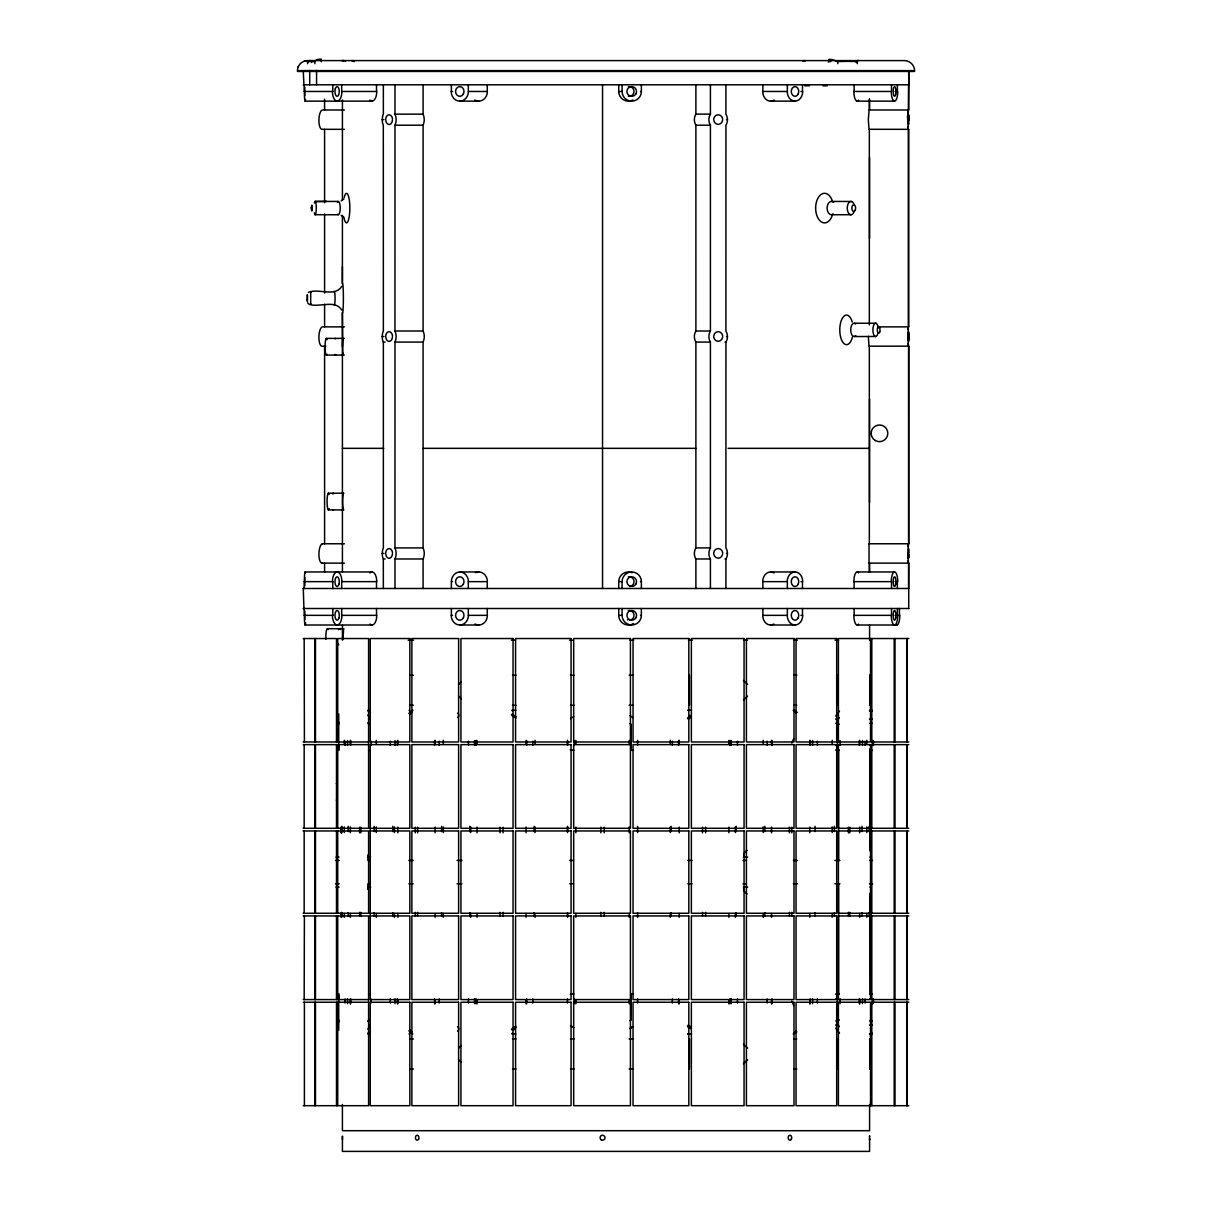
<?xml version="1.0" encoding="UTF-8"?>
<svg xmlns="http://www.w3.org/2000/svg" width="1212" height="1212" viewBox="0 0 1212 1212"><rect width="100%" height="100%" fill="white"/><g stroke="black" fill="none" stroke-linecap="round" stroke-linejoin="round"><path stroke-width="1.5" d="M342.39 283.169L342.42 215.433M342.39 283.244L342.42 266.564M342.42 640.209L342.42 625.286M343.026 353.192L342.738 355.055L342.405 312.893L342.42 571.882M342.435 346.738L342.693 338.406L343.011 340.027M342.42 200.298L342.42 99.945M868.322 336.315L869.034 346.177L908.576 346.162L908.561 543.764L869.095 543.764M869.337 543.764L869.337 346.223M869.58 640.209L869.58 625.286M869.565 399.172L869.565 502.601M869.61 1136.886C869.534 1131.963 869.534 1143.295 869.61 1138.659M869.595 1104.435L869.58 1130.705L342.42 1130.705L342.405 1104.435M908.758 337.315L908.409 336.436L908.606 341.375M908.409 553.626L908.258 558.262L908.606 548.627L908.758 552.672M310.696 303.515C310.681 307.727 310.726 289.259 310.681 292.562M869.595 1139.462L869.58 1151.4L342.42 1151.4L342.451 1136.068L342.435 1139.553M908.758 120.306L908.606 114.852M908.758 335.603L908.591 331.77L908.742 338.406M907.894 118.473L907.894 120.715M908.712 608.5L908.788 563.125M907.894 119.246L908.167 129.29M908.409 120.306L908.652 124.412L908.409 121.185M908.758 120.836L908.303 114.973L907.47 118.943M908.758 554.505L908.667 558.081L908.409 554.157M310.696 291.653C320.301 289.107 335.542 296.788 341.814 286.244M310.696 304.788C320.301 307.09 335.542 299.637 341.814 310.12M908.742 338.618L908.485 337.33M908.485 337.739C907.591 348.314 907.985 323.422 908.485 336.375M908.485 337.512L908.742 339.239M908.485 337.966L908.652 341.299M338.709 724.215L338.754 722.185M338.754 714.08L338.709 750.319M869.671 1033.942L872.14 1033.154M907.485 117.549L908.167 110.034M908.288 112.822L908.561 84.795M908.288 329.709L908.288 126.502M908.288 546.597L908.576 543.84M338.678 993.916L338.83 998.915M304.818 87.203L304.818 95.733M304.818 577.382L304.818 585.911M304.818 611.075L304.818 619.605M343.587 628.846L343.057 639.239M869.034 543.809L869.034 563.08M791.83 743.092L793.678 738.638M908.167 326.922L908.167 346.177M908.167 543.809L908.167 563.08M367.781 1021.368L368.569 1020.004L370.311 1020.004M367.872 1029.139L370.19 1025.125M835.613 749.97A4.999 1.97 -90 0 0 836.341 750.319L839.31 750.319A4.999 1.97 -90 0 1 837.431 745.304L837.431 723.306A4.999 1.97 -90 0 1 838.34 719.095L839.265 717.595M370.433 1031.639L367.948 1033.154M839.492 711.065L835.75 716.095M458.606 684.416L461.287 681.795M458.606 1048.122L461.287 1045.502M743.501 700.021L747.592 696.097M743.501 1063.742L747.592 1059.803M412.58 710.277L409.368 713.353A1.667 1.106 -89.7 0 0 409.035 710.323M409.52 714.535L412.11 712.141M793.769 1033.275L796.436 1030.882M796.86 1032.018L793.209 1033.942M307.575 61.418L310.939 60.6L304.773 61.297L310.151 60.63M511.434 1029.185L515.827 1026.109M512.115 1030.2L516.009 1027.473M514.403 1029.518L515.373 1028.836M689.113 716.065L690.098 715.383M687.416 718.11L691.34 715.383M688.143 719.14L691.098 717.095M341.163 200.828L343.95 198.965M308.333 292.486L309.469 291.744M570.549 718.595L573.67 716.595M629.816 1020.686L630.907 1020.004L630.907 993.901M851.506 214.691L831.599 214.766M315.302 201.48L338.133 201.419M314.969 201.48L326.831 201.419M876.003 336.481L854.293 336.557M297.455 71.447L914.545 71.447M303.212 84.795L908.788 84.795L908.788 109.989M333.376 91.461L304.136 91.461L304.136 84.795M451.379 84.795L451.379 91.461L452.561 91.461M618.741 84.795L618.741 91.461L622.074 91.461A9.681 9.666 90 0 0 631.725 101.141A9.681 9.666 90 0 0 641.39 91.461L641.36 84.795M640.527 91.461L641.36 91.461M762.878 84.795L762.878 91.461L787.361 91.461L787.361 84.795M800.95 91.461L802.48 91.461L802.48 84.795M895.047 91.461L897.38 91.461L897.38 84.795M305.06 101.141L371.917 101.141M451.182 91.461A9.681 8.62 -90 0 0 459.802 101.141L478.71 101.141M770.544 101.141L795.027 101.141A9.681 7.757 90 0 0 802.723 91.461M857.232 101.141L894.607 101.141A9.681 3.227 90 0 0 897.759 91.461M344.405 109.989L322.225 109.989A9.681 3.378 -88 0 0 318.907 120.503A9.681 3.378 -88 0 0 322.225 129.305L344.405 129.336M908.561 109.989L869.095 109.989L868.322 119.655L869.034 129.29L908.561 129.336M394.991 588.487L394.991 558.974A10.014 7.12 89.6 0 0 394.96 547.945L394.991 342.087A10.014 7.12 89.6 0 0 394.96 331.058L394.991 125.2A10.014 7.12 89.6 0 0 394.96 114.17L423.094 114.125L423.094 84.795M695.885 84.795L695.885 114.125L710.414 114.125L710.414 84.795M383.977 119.655L382.219 119.655A10.014 6.833 -89.6 0 0 383.31 125.245L383.356 331.012A10.014 6.742 90 0 0 382.265 336.557M726.533 119.655L727.442 119.655A10.014 9.226 89.3 0 1 725.943 125.215L725.912 331.012A10.014 9.166 -90 0 1 727.427 336.557A10.014 9.226 89.3 0 1 725.943 342.102L725.912 547.915A10.014 9.166 -90 0 1 727.427 553.445A10.014 9.226 89.3 0 1 725.943 558.99L725.912 588.487M394.991 125.2L423.094 125.2L423.094 331.012A10.014 7.151 89.6 0 1 423.079 342.072L423.094 547.915A10.014 7.151 89.6 0 1 423.079 558.959L423.094 588.487M695.885 588.487L695.885 558.974A10.014 9.378 -89.3 0 1 695.9 547.93L695.885 342.087A10.014 9.378 -89.3 0 1 695.9 331.027L695.885 125.2L710.414 125.2A10.014 9.363 -89.2 0 1 710.444 114.14M831.599 201.419L851.506 201.48M338.133 214.766L314.969 214.691M854.293 323.21L876.003 323.271M344.405 326.876L322.225 326.876A9.681 3.378 -88 0 0 318.907 337.39A9.681 3.378 -88 0 0 322.225 346.208L325.907 346.223M878.412 326.876L908.561 326.876M394.991 331.012L423.094 331.012M695.885 331.012L710.414 331.012L710.414 125.2M383.977 336.557L382.219 336.557A10.014 6.833 -89.6 0 0 383.31 342.132M726.533 336.557L727.442 336.557M326.361 338.39L344.314 338.39M385.113 342.087L383.356 342.087L383.356 547.915A10.014 6.742 90 0 0 382.265 553.445M394.991 342.087L423.094 342.087M695.885 342.087L710.414 342.087A10.014 9.363 -89.2 0 1 710.444 331.027M725.003 342.087L725.912 342.087M326.361 355.071L344.314 355.071M342.42 448.334L383.734 448.334M423.094 448.334L695.885 448.334M728.109 448.334L869.337 448.334M328.391 493.223L343.678 493.223M328.391 509.904L343.678 509.904M322.225 543.764L344.405 543.764M394.991 547.915L423.094 547.915M695.885 547.915L710.414 547.915L710.414 342.087M383.977 553.445L382.219 553.445A10.014 6.833 -89.6 0 0 383.31 559.02L383.356 588.487M726.533 553.445L727.442 553.445M383.356 558.974L385.113 558.974M394.991 558.974L423.094 558.974M695.885 558.974L710.414 558.974A10.014 9.363 -89.2 0 1 710.444 547.93M725.003 558.974L725.912 558.974M322.225 563.125L344.405 563.125M869.095 563.125L908.561 563.125L908.561 588.487M305.06 571.958L371.917 571.958M451.379 588.487L451.379 581.639A9.681 8.62 90 0 1 459.802 571.958L478.71 571.958M770.544 571.958L795.027 571.958A9.681 7.757 -90 0 1 802.723 581.639M857.232 571.958L894.607 571.958A9.681 3.227 -90 0 1 897.759 581.639M333.376 581.639L304.136 581.639L304.136 588.487M451.379 581.639L452.561 581.639M618.741 588.487L618.741 581.639L622.074 581.639A9.681 9.666 -90 0 1 631.725 571.958A9.681 9.666 -90 0 1 641.39 581.639L641.36 588.487M640.527 581.639L641.36 581.639M762.878 588.487L762.878 581.639L787.361 581.639L787.361 588.487M800.95 581.639L802.48 581.639L802.48 588.487M895.047 581.639L897.38 581.639L897.38 588.487M303.212 588.487L908.788 588.487M303.212 608.5L908.788 608.5M333.376 615.348L304.136 615.348L304.136 608.5M451.379 608.5L451.379 615.348L452.561 615.348M618.741 608.5L618.741 615.348L622.074 615.348A9.681 9.666 90 0 0 631.725 625.013A9.681 9.666 90 0 0 641.39 615.348L641.36 608.5M640.527 615.348L641.36 615.348M762.878 608.5L762.878 615.348L787.361 615.348L787.361 608.5M800.95 615.348L802.48 615.348L802.48 608.5M895.047 615.348L899.44 615.348L899.44 608.5M305.06 625.013L371.917 625.013M451.182 615.348A9.681 8.62 -90 0 0 459.802 625.013L478.71 625.013M770.544 625.013L795.027 625.013A9.681 7.757 90 0 0 802.723 615.348M857.232 625.013L896.895 625.013M327.558 628.695L343.753 628.695M303.197 638.527L336.497 638.527L336.497 741.971M908.803 638.527L838.401 638.527L838.401 741.971L870.534 741.971L870.534 638.527M408.186 640.209L413.58 640.209M511.388 640.209L515.145 640.209M569.564 640.209L573.291 640.209M629.982 640.209L633.724 640.209M688.461 640.209L692.249 640.209M743.759 640.209L747.349 640.209M793.648 640.209L797.344 640.209M835.098 640.209L838.552 640.209M409.686 675.235L413.413 675.235M512.509 675.235L515.979 675.235M570.428 675.235L574.109 675.235M629.164 675.235L632.861 675.235M793.769 675.235L796.845 675.235M869.595 675.235L870.64 675.235L870.64 710.944M409.686 705.263L413.413 705.263M512.509 705.263L515.979 705.263M570.428 705.263L574.109 705.263M629.164 705.263L632.861 705.263M793.769 705.263L796.845 705.263M869.595 705.263L870.64 705.263M367.751 710.277L368.206 710.277A5.03 2.182 89.2 0 1 369.387 711.05L370.433 712.58M412.807 710.277L409.035 713.353M511.979 710.277L515.857 710.277M691.491 710.277L687.795 710.277A4.999 4.651 -90 0 1 688.628 710.277M793.209 710.277L796.86 712.202M869.504 710.277L872.079 710.277M367.948 711.065L369.387 711.065M869.565 711.065L872.14 711.065M835.568 719.095L838.34 719.095M869.474 719.095L872.155 719.095M835.81 723.306L837.431 723.306M869.625 723.306L872.11 723.306M370.311 724.215L368.569 724.215L367.781 722.852M838.34 724.215L839.31 724.215M303.197 741.971L368.599 741.971M908.803 741.971L871.807 741.971L871.807 638.527M303.197 744.638L368.599 744.638M908.803 744.638L871.807 744.638L871.807 828.281M338.83 745.304L338.678 750.304M835.704 745.304L837.431 745.304M869.549 745.304L872.049 745.304M368.569 750.319L370.357 750.319M572.518 750.319A4.999 4.999 0 0 1 570.216 749.758A4.999 4.999 0 0 0 572.473 750.319L573.882 750.319M869.61 750.319L872.14 750.319M303.197 828.281L368.599 828.281L368.599 638.527L337.709 638.527L337.709 741.971M370.251 828.281L409.838 828.281L409.838 744.638L370.251 744.638L370.251 999.582L409.838 999.582L409.838 915.939L370.251 915.939M870.928 828.281L908.803 828.281M303.197 830.962L368.599 830.962L368.599 913.257L303.197 913.257M370.251 830.962L409.838 830.962L409.838 913.257L370.251 913.257M870.928 830.962L908.803 830.962M336.012 857.096L339.072 857.096M370.63 857.096L368.009 857.096L368.009 860.429L370.115 860.429M743.365 857.096L747.622 857.096M869.868 857.096L871.398 857.096M335.603 860.429L339.224 860.429M408.853 860.429L413.171 860.429M457.03 860.429L461.969 860.429M569.746 860.429L573.458 860.429M687.795 860.429L692.082 860.429M743.032 860.429L746.486 860.429M793.345 860.429L797.496 860.429M834.886 860.429L839.946 860.429M869.458 860.429L872.504 860.429M335.603 883.79L339.224 883.79M370.115 883.79L368.009 883.79L368.009 887.123L370.63 887.123M408.853 883.79L413.171 883.79M457.03 883.79L461.969 883.79M569.746 883.79L573.458 883.79M687.795 883.79L692.082 883.79M743.032 883.79L746.486 883.79M793.345 883.79L797.496 883.79M834.886 883.79L839.946 883.79M869.458 883.79L872.504 883.79M336.012 887.123L339.072 887.123M743.365 887.123L747.622 887.123M869.868 887.123L871.398 887.123M870.928 913.257L908.803 913.257M303.197 915.939L368.599 915.939L368.599 1105.692L303.197 1105.692M870.928 915.939L908.803 915.939M368.569 993.901L370.357 993.901M572.518 993.901A4.999 4.999 0 0 0 570.216 994.461A4.999 4.999 0 0 1 572.473 993.901L573.882 993.901M869.61 993.901L872.14 993.901M835.704 998.915L837.431 998.915A4.999 1.97 -90 0 1 839.234 993.916L836.341 993.901A4.999 1.97 -90 0 0 835.613 994.249M869.549 998.915L872.049 998.915M303.197 999.582L368.599 999.582M908.803 999.582L871.807 999.582L871.807 915.939M303.197 1002.248L368.599 1002.248M908.803 1002.248L871.807 1002.248L871.807 1105.692M838.34 1020.004L839.31 1020.004M835.81 1020.913L837.431 1020.913A4.999 1.97 -90 0 0 838.34 1025.125L839.265 1026.625M869.625 1020.913L872.11 1020.913M835.568 1025.125L838.34 1025.125M869.474 1025.125L872.155 1025.125M409.035 1030.867L412.807 1033.942M367.751 1033.942L368.206 1033.942A5.03 2.166 -88.7 0 0 369.387 1033.139M511.979 1033.942L515.857 1033.942M687.795 1033.942L691.491 1033.942M869.504 1033.942L872.079 1033.942M409.686 1038.957L413.413 1038.957M512.509 1038.957L515.979 1038.957M570.428 1038.957L574.109 1038.957M629.164 1038.957L632.861 1038.957M793.769 1038.957L796.845 1038.957M869.595 1038.957L870.64 1038.957M409.686 1068.984L413.413 1068.984M512.509 1068.984L515.979 1068.984M570.428 1068.984L574.109 1068.984M629.164 1068.984L632.861 1068.984M793.769 1068.984L796.845 1068.984M869.595 1068.984L870.64 1068.984L870.64 1033.275M908.803 1105.692L838.401 1105.692L838.401 1002.248L870.534 1002.248L870.534 1105.692M321.453 59.176A5.196 2.348 -2.6 0 0 314.893 61.524L307.636 61.554L307.636 63.675M629.846 715.595L632.906 717.595M629.816 723.534L630.861 724.215L630.861 750.319L632.573 750.319A4.999 4.999 0 0 0 633.482 750.228M571.397 1026.125L573.73 1027.624M570.549 1025.625L573.67 1027.624M309.469 304.621L307.59 302.742M341.163 215.342L343.95 217.206M688.143 1025.079L691.098 1027.125M687.416 1026.109L691.34 1028.836M688.143 1027.473L689.113 1028.155M512.115 714.019L516.009 716.746M511.434 715.035L515.827 718.11M793.769 710.944L796.436 713.338M794.663 710.277L796.951 712.383M409.52 1029.685L412.11 1032.079M743.501 680.477L747.592 684.416M743.501 1044.199L747.592 1048.122M458.606 696.097L461.287 698.718M458.606 1059.803L461.287 1062.424M835.75 1028.124L839.492 1033.154M367.872 715.08L370.19 719.095M791.83 1001.127L793.678 1005.581M908.561 563.019L908.303 560.459M908.546 346.087L908.288 343.39M908.636 114.882L908.758 118.776M303.288 71.447L303.909 84.795M303.288 588.487L303.909 608.5M338.709 1020.004L338.754 1022.034M338.754 1030.139L338.709 993.901M908.485 552.793L908.409 553.808M908.788 129.336L908.788 326.876M908.788 346.223L908.788 543.764M907.091 638.527L907.091 741.971M907.091 744.638L907.091 828.281M907.091 830.962L907.091 913.257M907.091 915.939L907.091 999.582M907.091 1002.248L907.091 1105.692M906.788 638.527L906.788 741.971M906.788 744.638L906.788 828.281M906.788 830.962L906.788 913.257M906.788 915.939L906.788 999.582M906.788 1002.248L906.788 1105.692M897.38 608.5L897.38 615.348M895.001 638.527L895.001 741.971M895.001 744.638L895.001 828.281M895.001 830.962L895.001 913.257M895.001 915.939L895.001 999.582M895.001 1002.248L895.001 1105.692M894.198 638.527L894.198 741.971M894.198 744.638L894.198 828.281M894.198 830.962L894.198 913.257M894.198 915.939L894.198 999.582M894.198 1002.248L894.198 1105.692M891.517 84.795L891.517 91.461L854.127 91.461L854.127 84.795M891.517 588.487L891.517 581.639L854.127 581.639L854.127 588.487M891.517 608.5L891.517 615.348L854.127 615.348L854.127 608.5M873.382 741.183L873.382 745.304M873.382 998.915L873.382 1003.036M873.291 740.532L873.291 745.425M873.291 998.794L873.291 1003.687M872.549 740.532L872.549 745.425M872.549 998.794L872.549 1003.687M872.458 741.183L872.458 745.304M872.458 998.915L872.458 1003.036M871.807 830.962L871.807 913.257M870.928 749.804L870.928 849.733M870.928 894.683L870.928 994.461M870.61 748.698L870.564 849.642M870.61 893.456L870.564 993.567M870.049 748.834L870.049 850.976M870.049 893.244L870.231 994.461M869.928 675.235L869.928 705.263M869.928 1038.957L869.928 1068.984M869.565 99.187L869.565 109.989M869.565 157.56L869.565 238.461M869.565 563.125L869.565 572.185M869.337 99.187L869.337 109.989M869.337 129.336L869.337 324.998M869.337 563.125L869.337 572.185M869.125 826.326L869.125 831.599M869.125 912.621L869.125 916.136M866.792 740.259L866.792 744.032M866.792 826.902L866.792 832.553M866.792 913.545L866.792 917.317M865.095 741.183L865.095 745.304M865.095 998.915L865.095 1003.036M862.459 740.532L862.459 745.425M862.459 998.794L862.459 1003.687M862.035 826.326L862.035 831.599M862.035 912.621L862.035 916.136M859.656 740.38L859.656 744.153M859.656 827.114L859.656 832.765M859.656 913.5L859.656 917.272M859.656 1000.097L859.656 1003.869M859.399 740.532L859.399 745.425M859.399 998.794L859.399 1003.687M857.308 63.675L857.308 61.554L847.567 61.357L837.825 61.554L837.825 63.675M856.263 60.6L856.263 62.494M849.779 827.22L849.779 832.826M849.779 912.348L849.779 916.12M848.461 827.22L848.461 832.826M848.461 912.348L848.461 916.12M840.067 740.532L840.067 745.425M840.067 998.794L840.067 1003.687M838.583 749.804L838.583 861.05M838.583 883.381L838.583 994.461M837.386 675.235L837.386 705.263M837.431 998.915L837.431 1020.913M837.386 1038.957L837.386 1068.984M834.371 826.326L834.371 831.599M834.371 912.621L834.371 916.136M832.22 740.259L832.22 744.032M832.22 826.902L832.22 832.553M832.22 913.545L832.22 917.317M831.447 60.6A10.075 8.045 90 0 0 830.417 60.691L830.417 61.221M830.356 60.6L830.356 61.691M827.16 84.795L827.16 85.794L823.13 85.794L823.296 84.795M817.373 741.183L817.373 745.304M817.373 998.915L817.373 1003.036M815.04 826.326L815.04 831.599M815.04 912.621L815.04 916.136M812.585 740.532L812.585 745.425M812.585 998.794L812.585 1003.687M810.252 740.532L810.252 745.425M810.252 998.794L810.252 1003.687M809.767 740.38L809.767 744.153M809.767 827.114L809.767 832.765M809.767 913.5L809.767 917.272M809.767 1000.097L809.767 1003.869M809.343 84.795L809.343 85.794L804.829 85.794L804.844 84.795M804.51 61.221L804.51 60.691A10.075 8.045 -90 0 1 805.541 60.6M791.83 827.22L791.83 832.826M791.83 912.348L791.83 916.12M789.451 827.22L789.451 832.826M789.451 912.348L789.451 916.12M771.953 740.532L771.953 745.425M771.953 998.794L771.953 1003.687M771.514 740.38L771.514 744.153M771.514 827.114L771.514 832.765M771.514 913.5L771.514 917.272M771.514 1000.097L771.514 1003.869M767.181 741.183L767.181 745.304M767.181 998.915L767.181 1003.036M764.848 826.326L764.848 831.599M764.848 912.621L764.848 916.136M763.212 740.259L763.212 744.032M763.212 826.902L763.212 832.553M763.212 913.545L763.212 917.317M737.457 741.183L737.457 745.304M737.457 998.915L737.457 1003.036M736.229 826.326L736.229 831.599M736.229 912.621L736.229 916.136M735.351 826.902L735.351 832.553M735.351 913.545L735.351 917.317M731.26 740.532L731.26 745.425M731.26 998.794L731.26 1003.687M730.018 740.532L730.018 745.425M730.018 998.794L730.018 1003.687M728.851 740.38L728.851 744.153M728.851 827.114L728.851 832.765M728.851 913.5L728.851 917.272M728.851 1000.097L728.851 1003.869M725.912 84.795L725.912 114.125A10.014 9.166 -90 0 1 727.427 119.655M710.414 558.974L710.414 588.487M705.596 827.22L705.596 832.826M705.596 912.348L705.596 916.12M702.505 827.22L702.505 832.826M702.505 912.348L702.505 916.12M689.476 675.235L689.476 705.263M689.476 1038.957L689.476 1068.984M679.265 740.38L679.265 744.153M679.265 827.114L679.265 832.765M679.265 913.5L679.265 917.272M679.265 1000.097L679.265 1003.869M678.568 740.532L678.568 745.425M678.568 998.794L678.568 1003.687M672.372 741.183L672.372 745.304M672.372 998.915L672.372 1003.036M671.145 826.326L671.145 831.599M671.145 912.621L671.145 916.136M670.266 740.259L670.266 744.032M670.266 826.902L670.266 832.553M670.266 913.545L670.266 917.317M637.618 740.259L637.542 745.304M637.588 826.326L637.618 832.553M637.588 912.621L637.618 917.317M637.542 998.915L637.542 1003.036M630.907 724.215L630.907 750.319M630.861 1020.004L630.861 993.901L632.573 993.901A4.999 4.999 0 0 1 633.452 993.991M629.225 740.38L629.225 744.153M629.225 827.114L629.225 832.765M629.225 913.5L629.225 917.272M629.225 1000.097L629.225 1003.869M622.074 84.795L622.074 91.461M622.074 581.639L622.074 588.487M622.074 608.5L622.074 615.348M604.197 827.22L604.197 832.826M604.197 912.348L604.197 916.12M602.546 84.795L602.546 588.487M600.864 827.22L600.864 832.826M600.864 912.348L600.864 916.12M575.851 740.38L575.851 744.153M575.851 827.114L575.851 832.765M575.851 913.5L575.851 917.272M575.851 1000.097L575.851 1003.869M574.14 740.532L574.185 745.425M574.185 998.794L574.14 1003.687M567.549 740.259L567.549 744.032M567.549 826.902L567.549 832.553M567.549 913.545L567.549 917.317M567.474 741.183L567.474 745.304M567.519 826.326L567.519 831.599M567.519 912.621L567.519 916.136M567.474 998.915L567.474 1003.036M535.053 740.259L535.053 744.032M535.053 826.902L535.053 832.553M535.053 913.545L535.053 917.317M534.128 826.326L534.128 831.599M534.128 912.621L534.128 916.136M532.81 741.183L532.81 745.304M532.81 998.915L532.81 1003.036M526.69 740.532L526.69 745.425M526.69 998.794L526.69 1003.687M526.069 740.38L526.069 744.153M526.069 827.114L526.069 832.765M526.069 913.5L526.069 917.272M526.069 1000.097L526.069 1003.869M503.086 827.22L503.086 832.826M503.086 912.348L503.086 916.12M500.011 827.22L500.011 832.826M500.011 912.348L500.011 916.12M487.269 84.795L487.269 91.461L468.317 91.461L468.317 84.795M487.269 588.487L487.269 581.639L468.317 581.639L468.317 588.487M487.269 608.5L487.269 615.348L468.317 615.348L468.317 608.5M477.028 740.38L477.028 744.153M477.028 827.114L477.028 832.765M477.028 913.5L477.028 917.272M477.028 1000.097L477.028 1003.869M475.877 740.532L475.877 745.425M475.877 998.794L475.877 1003.687M474.559 740.532L474.559 745.425M474.559 998.794L474.559 1003.687M470.68 826.902L470.68 832.553M470.68 913.545L470.68 917.317M469.756 826.326L469.756 831.599M469.756 912.621L469.756 916.136M468.438 741.183L468.438 745.304M468.438 998.915L468.438 1003.036M443.304 740.259L443.304 744.032M443.304 826.902L443.304 832.553M443.304 913.545L443.304 917.317M441.622 826.326L441.622 831.599M441.622 912.621L441.622 916.136M439.229 741.183L439.229 745.304M439.229 998.915L439.229 1003.036M435.093 740.38L435.093 744.153M435.093 827.114L435.093 832.765M435.093 913.5L435.093 917.272M435.093 1000.097L435.093 1003.869M434.578 740.532L434.578 745.425M434.578 998.794L434.578 1003.687M417.625 827.22L417.625 832.826M417.625 912.348L417.625 916.12M415.292 827.22L415.292 832.826M415.292 912.348L415.292 916.12M397.839 740.38L397.839 744.153M397.839 827.114L397.839 832.765M397.839 913.5L397.839 917.272M397.839 1000.097L397.839 1003.869M397.385 740.532L397.385 745.425M397.385 998.794L397.385 1003.687M394.991 84.795L394.991 114.125M394.991 740.532L394.991 745.425M394.991 998.794L394.991 1003.687M394.4 826.902L394.4 832.553M394.4 913.545L394.4 917.317M392.733 826.326L392.733 831.599M392.733 912.621L392.733 916.136M390.34 741.183L390.34 745.304M390.34 998.915L390.34 1003.036M383.356 84.795L383.356 114.125A10.014 6.742 90 0 0 382.265 119.655M376.523 84.795L376.523 91.461L341.678 91.461L341.678 84.795M376.523 588.487L376.523 581.639L341.678 581.639L341.678 588.487M376.523 608.5L376.523 615.348L341.678 615.348L341.678 608.5M376.311 740.259L376.311 744.032M376.311 826.902L376.311 832.553M376.311 913.545L376.311 917.317M374.144 826.326L374.144 831.599M374.144 912.621L374.144 916.136M371.039 741.183L371.039 745.304M371.039 998.915L371.039 1003.036M360.843 827.22L360.843 832.826M360.843 912.348L360.843 916.12M359.616 827.22L359.616 832.826M359.616 912.348L359.616 916.12M352.859 61.221L352.859 60.691A10.075 9.817 -90 0 0 351.586 60.6M350.647 740.532L350.647 745.425M350.647 998.794L350.647 1003.687M350.344 740.38L350.344 744.153M350.344 826.902L350.344 832.765M350.344 913.5L350.344 917.317M350.344 1000.097L350.344 1003.869M348.177 826.326L348.177 831.599M348.177 912.621L348.177 916.136M347.556 740.532L347.556 745.425M347.556 998.794L347.556 1003.687M345.072 741.183L345.072 745.304M345.072 998.915L345.072 1003.036M344.299 740.259L344.299 744.032M344.299 826.902L344.299 832.553M344.299 913.545L344.299 917.317M343.163 61.221L343.163 60.691A10.075 9.817 90 0 0 341.905 60.6M341.951 826.326L341.951 831.599M341.951 912.621L341.951 916.136M341.769 827.114L341.769 832.765M341.769 913.5L341.769 917.272M341.436 827.22L341.39 832.826M341.436 912.348L341.39 916.12M341.072 827.114L341.072 832.765M341.072 913.5L341.072 917.272M337.709 744.638L337.709 828.281M337.709 830.962L337.709 913.257M337.709 915.939L337.709 999.582M337.709 1002.248L337.709 1105.692M336.497 744.638L336.497 828.281M336.497 830.962L336.497 913.257M336.497 915.939L336.497 999.582M336.497 1002.248L336.497 1105.692M332.785 84.795L332.785 91.461M332.785 581.639L332.785 588.487M332.785 608.5L332.785 615.348M324.589 99.187L324.589 109.989M324.589 129.336L324.589 202.707M324.589 213.994L324.589 293.016M324.589 304.303L324.589 326.876M324.589 346.223L324.589 543.764M324.589 563.125L324.589 572.185M321.316 60.6L321.316 61.691M316.559 70.357L316.559 84.795M315.468 638.527L315.468 741.971M315.468 744.638L315.468 828.281M315.468 830.962L315.468 913.257M315.468 915.939L315.468 999.582M315.468 1002.248L315.468 1105.692M314.908 61.554L314.908 63.675M314.741 638.527L314.741 741.971M314.741 744.638L314.741 828.281M314.741 830.962L314.741 913.257M314.741 915.939L314.741 999.582M314.741 1002.248L314.741 1105.692M311.635 60.6L311.635 62.494M309.711 70.357L309.711 84.795M307.742 60.6L307.742 62.357M304.167 638.527L304.394 741.971M304.167 744.638L304.167 828.281M304.167 830.962L304.167 913.257M304.394 915.939L304.167 999.582M304.394 1002.248L304.394 1105.692M336.345 783.558A8.348 1.727 -90 0 1 336.663 783.558M337.3 799.269A8.348 1.727 -90 0 1 336.345 800.162M338.557 629.619A8.348 1.727 -90 0 1 340.148 629.619M338.709 644.784A8.348 1.727 -90 0 1 338.39 644.011M325.892 639.33A8.348 1.727 -90 0 1 326.452 630.573A8.348 1.727 -90 0 1 328.346 629.619M332.603 493.799A8.348 1.303 -90 0 1 333.573 493.799M333.451 509.585A8.348 1.303 -90 0 1 332.724 509.585M329.103 508.54A8.348 1.303 -90 0 1 327.407 507.04A8.348 1.303 -90 0 1 327.407 496.072A8.348 1.303 -90 0 1 329.103 494.572M334.876 338.709A8.348 1.303 -90 0 1 335.588 338.709M335.709 354.48A8.348 1.303 -90 0 1 334.754 354.48M326.952 354.146A8.348 1.303 -90 0 1 325.316 351.768A8.348 1.303 -90 0 1 325.407 341.042A8.348 1.303 -90 0 1 327.073 339.754M747.198 893.941A7.348 6.272 90 0 1 743.471 888.926M743.668 855.354A7.348 6.045 -90 0 1 747.213 850.324M409.368 1030.867A1.667 1.106 -89.5 0 1 409.035 1033.897M512.237 710.838A1.667 1.56 88.9 0 1 513.403 710.277M513.403 1033.942A1.667 1.56 89.4 0 1 512.131 1033.23M457.56 1026.7A2.469 2.045 -90 0 1 457.56 1031.17M457.56 713.05A2.469 2.045 -90 0 1 457.56 717.519M858.535 624.104A9.681 3.272 90 0 1 853.869 615.348M773.938 624.013A9.681 7.787 90 0 1 762.712 615.348M633.558 623.529A9.681 9.666 90 0 1 618.726 615.348M487.391 615.348A9.681 8.636 -90 0 1 474.907 624.013M376.765 615.348A9.681 4.772 -90 0 1 369.918 624.059M369.918 572.928A9.681 4.772 90 0 1 376.765 581.639M475.468 572.685A9.681 8.636 90 0 1 487.391 581.639M858.596 100.141A9.681 3.272 90 0 1 853.869 91.461M774.104 100.035A9.681 7.787 90 0 1 762.712 91.461M695.885 125.184A10.014 9.378 -89.3 0 1 695.9 114.14M632.952 100.005A9.681 9.666 90 0 1 618.726 91.461M376.765 91.461A9.681 4.772 -90 0 1 369.827 100.081M423.049 114.17A10.014 7.151 89.6 0 1 423.079 125.184M487.391 91.461A9.681 8.636 -90 0 1 474.71 100.02M618.726 581.639A9.681 9.666 -90 0 1 632.088 572.7M853.869 581.639A9.681 3.272 -90 0 1 858.535 572.882M762.712 581.639A9.681 7.787 -90 0 1 773.938 572.973M343.117 60.448A5.545 2.485 14.2 0 1 345.45 61.039M352.556 61.115A5.545 2.212 9.2 0 1 354.071 61.585M802.95 61.145A5.545 2.53 13.1 0 1 804.268 60.524M828.266 62.024A5.363 0.894 -23.6 0 1 829.569 61.524M858.157 60.267A5.196 1.667 -19.7 0 1 857.051 61.433M828.584 59.767A5.196 1.363 18.9 0 1 831.811 59.6A5.196 1.363 18.9 0 1 836.901 61.524M369.19 993.901A4.999 1.848 -90 0 1 370.205 994.719M370.205 749.501A4.999 1.848 -90 0 1 369.19 750.319M688.628 1033.942A4.999 4.651 90 0 1 687.795 1033.866M367.812 887.123A7.348 3.833 -90 0 1 367.66 889.153M367.933 854.899A7.348 4.151 90 0 1 368.13 857.096M722.64 553.914A4.833 4.469 90 0 1 713.762 553.929M713.701 552.96A4.833 4.515 -90 0 1 722.7 552.975M722.64 337.027A4.833 4.469 90 0 1 713.762 337.027M713.701 336.072A4.833 4.515 -90 0 1 722.7 336.072M722.64 120.139A4.833 4.469 90 0 1 713.762 120.139M713.701 119.17A4.833 4.515 -90 0 1 722.7 119.2M392.415 553.914A4.833 3.318 -90 0 1 389.113 558.277A4.833 3.318 -90 0 1 385.81 553.914M385.689 552.96A4.833 3.424 90 0 1 389.113 548.612A4.833 3.424 90 0 1 392.521 552.96M392.415 337.027A4.833 3.318 -90 0 1 389.113 341.39A4.833 3.318 -90 0 1 385.81 337.027M385.689 336.072A4.833 3.424 90 0 1 389.113 331.709A4.833 3.424 90 0 1 392.521 336.057M392.415 120.139A4.833 3.318 -90 0 1 389.113 124.503A4.833 3.318 -90 0 1 385.81 120.124M385.689 119.2A4.833 3.424 90 0 1 389.097 114.822A4.833 3.424 90 0 1 392.521 119.17M322.225 563.095A9.681 3.378 -88 0 1 318.907 554.293A9.681 3.378 -88 0 1 322.225 543.824M628.331 86.703A4.833 4.818 -90 0 1 634.027 91.461A4.833 4.818 -90 0 1 628.331 96.218M468.423 91.461A9.681 8.62 -90 0 1 459.802 101.141M341.89 91.461A9.681 4.727 -90 0 1 337.163 101.141A9.681 4.727 -90 0 1 332.436 91.461M305.56 99.429A9.681 0.757 -90 0 1 304.788 100.035A9.681 0.757 -90 0 1 304.379 91.461M894.532 101.141A9.681 3.227 90 0 1 891.29 91.461M794.981 101.141A9.681 7.757 90 0 1 787.224 91.461M899.819 615.348A9.681 2.985 90 0 1 895.971 624.604M891.29 581.639A9.681 3.227 -90 0 1 894.532 571.958M897.759 615.348A9.681 3.227 90 0 1 894.532 625.013A9.681 3.227 90 0 1 891.29 615.348M787.224 581.639A9.681 7.757 -90 0 1 794.981 571.958M794.981 625.013A9.681 7.757 90 0 1 787.224 615.348M628.331 576.882A4.833 4.818 -90 0 1 633.982 580.987A4.833 4.818 -90 0 1 629.634 586.457M628.331 610.59A4.833 4.818 -90 0 1 633.982 614.681A4.833 4.818 -90 0 1 629.634 620.165M627.877 619.999A4.833 4.818 -90 0 1 627.422 619.847M459.802 571.958A9.681 8.62 90 0 1 468.423 581.639M468.423 615.348A9.681 8.62 -90 0 1 459.802 625.013M332.436 581.639A9.681 4.727 90 0 1 337.163 571.958A9.681 4.727 90 0 1 341.89 581.639M341.89 615.348A9.681 4.727 -90 0 1 337.163 625.013A9.681 4.727 -90 0 1 332.436 615.348M304.379 581.639A9.681 0.757 90 0 1 305.485 573.003M305.621 622.741A9.681 0.757 -90 0 1 304.818 624.119A9.681 0.757 -90 0 1 304.379 615.348M344.208 197.465A14.802 3.333 90 0 1 348.92 197.844A14.802 3.333 90 0 1 348.798 218.827A14.802 3.333 90 0 1 344.087 218.205M337.451 202.177A6.666 1.924 90 0 1 340.254 207.722A6.666 1.924 90 0 1 337.648 214.297M342.405 283.729A14.771 0.803 -90 0 1 343.375 298.167A14.771 0.803 -90 0 1 342.405 312.62M334.058 291.744A6.651 0.803 -90 0 1 335.073 298.182A6.651 0.803 -90 0 1 334.058 304.621M832.629 214.312A14.802 8.908 90 0 1 819.145 219.857A14.802 8.908 90 0 1 818.782 196.798A14.802 8.908 90 0 1 832.417 201.177M833.341 214.07A6.666 4.348 90 0 1 827.084 207.813A6.666 4.348 90 0 1 833.659 202.359M852.415 337.042A14.802 6.742 90 0 1 842.31 341.436A14.802 6.742 90 0 1 842.037 318.832A14.802 6.742 90 0 1 852.248 322.044M855.778 335.694A6.666 3.424 90 0 1 850.688 330.012A6.666 3.424 90 0 1 855.657 323.952M854.112 211.691A6.681 3.727 -90 0 1 848.4 212.918A6.681 3.727 -90 0 1 848.824 202.646A6.681 3.727 -90 0 1 854.369 205.313M877.791 333.876A6.681 2.727 -90 0 1 873.549 334.254A6.681 2.727 -90 0 1 874.307 324.028A6.681 2.727 -90 0 1 878.23 327.998M314.378 203.04A6.681 1.151 -90 0 1 315.984 203.601A6.681 1.151 -90 0 1 315.923 212.918A6.681 1.151 -90 0 1 314.317 212.812M343.602 509.828A8.348 1.091 -90 0 1 342.648 501.556A8.348 1.091 -90 0 1 343.602 493.284M307.363 299.773L307.363 301.303L307.363 294.88L307.363 299.773M311.272 207.843C312.287 218.402 312.696 198.238 311.272 207.843M298.076 66.933L297.364 70.614L914.651 70.614C914.499 65.251 909.985 60.706 904.622 60.6L307.378 60.6L303.697 61.297L300.303 63.539L298.076 66.933M632.906 1026.625L629.785 1028.64L632.967 1026.625M409.838 638.527L370.251 638.527L370.251 741.971L409.838 741.971L409.838 638.527M458.621 638.527L411.868 638.527L411.868 741.971L458.621 741.971L458.621 638.527M513.055 638.527L460.924 638.527L460.924 741.971L513.055 741.971L513.055 638.527M571.064 638.527L515.57 638.527L515.57 741.971L571.064 741.971L571.064 638.527M630.422 638.527L573.685 638.527L573.685 741.971L630.422 741.971L630.422 638.527M688.825 638.527L633.043 638.527L633.043 741.971L688.825 741.971L688.825 638.527M744.062 638.527L691.37 638.527L691.37 741.971L744.062 741.971L744.062 638.527M793.996 638.527L746.41 638.527L746.41 741.971L793.996 741.971L793.996 638.527M836.689 638.527L796.057 638.527L796.057 741.971L836.689 741.971L836.689 638.527M458.621 744.638L411.868 744.638L411.868 828.281L458.621 828.281L458.621 744.638M513.055 744.638L460.924 744.638L460.924 828.281L513.055 828.281L513.055 744.638M571.064 744.638L515.57 744.638L515.57 828.281L571.064 828.281L571.064 744.638M630.422 744.638L573.685 744.638L573.685 828.281L630.422 828.281L630.422 744.638M688.825 744.638L633.043 744.638L633.043 828.281L688.825 828.281L688.825 744.638M744.062 744.638L691.37 744.638L691.37 828.281L744.062 828.281L744.062 744.638M793.996 744.638L746.41 744.638L746.41 828.281L793.996 828.281L793.996 744.638M836.689 744.638L796.057 744.638L796.057 828.281L836.689 828.281L836.689 744.638M870.534 744.638L838.401 744.638L838.401 828.281L870.534 828.281L870.534 744.638M458.621 830.962L411.868 830.962L411.868 913.257L458.621 913.257L458.621 830.962M513.055 830.962L460.924 830.962L460.924 913.257L513.055 913.257L513.055 830.962M571.064 830.962L515.57 830.962L515.57 913.257L571.064 913.257L571.064 830.962M630.422 830.962L573.685 830.962L573.685 913.257L630.422 913.257L630.422 830.962M688.825 830.962L633.043 830.962L633.043 913.257L688.825 913.257L688.825 830.962M744.062 830.962L691.37 830.962L691.37 913.257L744.062 913.257L744.062 830.962M793.996 830.962L746.41 830.962L746.41 913.257L793.996 913.257L793.996 830.962M836.689 830.962L796.057 830.962L796.057 913.257L836.689 913.257L836.689 830.962M870.534 830.962L838.401 830.962L838.401 913.257L870.534 913.257L870.534 830.962M458.621 915.939L411.868 915.939L411.868 999.582L458.621 999.582L458.621 915.939M513.055 915.939L460.924 915.939L460.924 999.582L513.055 999.582L513.055 915.939M571.064 915.939L515.57 915.939L515.57 999.582L571.064 999.582L571.064 915.939M630.422 915.939L573.685 915.939L573.685 999.582L630.422 999.582L630.422 915.939M688.825 915.939L633.043 915.939L633.043 999.582L688.825 999.582L688.825 915.939M744.062 915.939L691.37 915.939L691.37 999.582L744.062 999.582L744.062 915.939M793.996 915.939L746.41 915.939L746.41 999.582L793.996 999.582L793.996 915.939M836.689 915.939L796.057 915.939L796.057 999.582L836.689 999.582L836.689 915.939M870.534 915.939L838.401 915.939L838.401 999.582L870.534 999.582L870.534 915.939M409.838 1002.248L370.251 1002.248L370.251 1105.692L409.838 1105.692L409.838 1002.248M458.621 1002.248L411.868 1002.248L411.868 1105.692L458.621 1105.692L458.621 1002.248M513.055 1002.248L460.924 1002.248L460.924 1105.692L513.055 1105.692L513.055 1002.248M571.064 1002.248L515.57 1002.248L515.57 1105.692L571.064 1105.692L571.064 1002.248M630.422 1002.248L573.685 1002.248L573.685 1105.692L630.422 1105.692L630.422 1002.248M688.825 1002.248L633.043 1002.248L633.043 1105.692L688.825 1105.692L688.825 1002.248M744.062 1002.248L691.37 1002.248L691.37 1105.692L744.062 1105.692L744.062 1002.248M793.996 1002.248L746.41 1002.248L746.41 1105.692L793.996 1105.692L793.996 1002.248M836.689 1002.248L796.057 1002.248L796.057 1105.692L836.689 1105.692L836.689 1002.248M908.788 84.795L908.712 71.447L908.788 84.795M418.67 1138.992A2.469 1.742 -90 0 0 417.216 1135.25A2.469 1.742 -90 0 0 415.655 1138.901A2.469 1.742 -90 0 0 418.67 1138.992M601.319 1139.856A2.469 2.469 0 0 0 605.015 1137.72A2.469 2.469 0 0 0 601.319 1135.583A2.469 2.469 0 0 0 601.319 1139.856M791.451 1138.962A2.469 1.742 -90 0 0 789.936 1135.25A2.469 1.742 -90 0 0 788.421 1138.947A2.469 1.742 -90 0 0 791.451 1138.962M635.906 93.885A4.833 4.818 -90 0 0 631.74 86.628A4.833 4.818 -90 0 0 627.558 93.885A4.833 4.818 -90 0 0 635.906 93.885M463.317 94.081A4.833 4.197 -90 0 0 459.984 86.628A4.833 4.197 -90 0 0 456.045 93.688A4.833 4.197 -90 0 0 463.317 94.081M335.254 89.006A4.833 2.151 90 0 0 337.103 96.309A4.833 2.151 90 0 0 338.981 89.082A4.833 2.151 90 0 0 335.254 89.006M895.774 93.945A4.833 1.394 -90 0 0 894.607 86.628A4.833 1.394 -90 0 0 893.365 93.824A4.833 1.394 -90 0 0 895.774 93.945M798.238 93.9A4.833 3.727 -90 0 0 795.027 86.628A4.833 3.727 -90 0 0 791.769 93.869A4.833 3.727 -90 0 0 798.238 93.9M895.774 584.108A4.833 1.394 -90 0 0 894.607 576.806A4.833 1.394 -90 0 0 893.365 584.002A4.833 1.394 -90 0 0 895.774 584.108M895.774 617.817A4.833 1.394 -90 0 0 894.607 610.5A4.833 1.394 -90 0 0 893.365 617.711A4.833 1.394 -90 0 0 895.774 617.817M798.238 584.078A4.833 3.727 -90 0 0 795.027 576.806A4.833 3.727 -90 0 0 791.769 584.048A4.833 3.727 -90 0 0 798.238 584.078M798.238 617.772A4.833 3.727 -90 0 0 795.027 610.5A4.833 3.727 -90 0 0 791.769 617.741A4.833 3.727 -90 0 0 798.238 617.772M635.906 584.063A4.833 4.818 -90 0 0 631.74 576.806A4.833 4.818 -90 0 0 627.558 584.063A4.833 4.818 -90 0 0 635.906 584.063M635.906 617.756A4.833 4.818 -90 0 0 631.74 610.5A4.833 4.818 -90 0 0 627.558 617.756A4.833 4.818 -90 0 0 635.906 617.756M463.317 584.26A4.833 4.197 -90 0 0 459.984 576.806A4.833 4.197 -90 0 0 456.045 583.866A4.833 4.197 -90 0 0 463.317 584.26M463.317 617.953A4.833 4.197 -90 0 0 459.984 610.515A4.833 4.197 -90 0 0 456.045 617.559A4.833 4.197 -90 0 0 463.317 617.953M338.936 584.245A4.833 2.151 -90 0 0 337.209 576.806A4.833 2.151 -90 0 0 335.209 583.881A4.833 2.151 -90 0 0 338.936 584.245M338.936 617.938A4.833 2.151 -90 0 0 337.209 610.515A4.833 2.151 -90 0 0 335.209 617.575A4.833 2.151 -90 0 0 338.936 617.938M875.322 440.547A8.348 8.348 0 0 0 887.82 433.32A8.348 8.348 0 0 0 875.322 426.094A8.348 8.348 0 0 0 875.322 440.547M855.293 209.964A3.333 1.863 -90 0 0 853.884 204.752A3.333 1.863 -90 0 0 852.066 209.54A3.333 1.863 -90 0 0 855.293 209.964M879.791 331.755A3.333 1.363 -90 0 0 878.761 326.558A3.333 1.363 -90 0 0 877.443 331.33A3.333 1.363 -90 0 0 879.791 331.755"/></g></svg>
